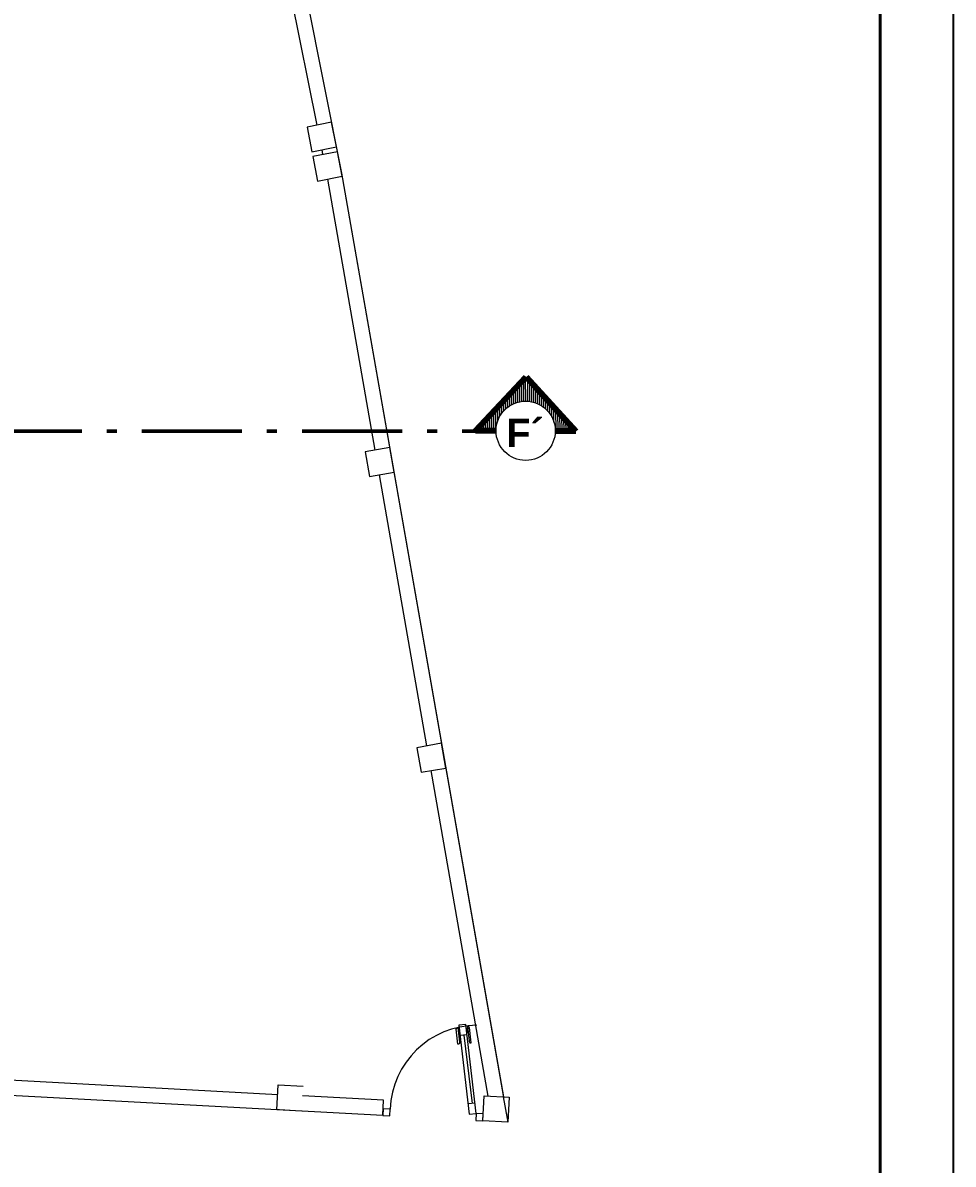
# Model space of a CAD drawing. Header units: metres. Extents: x 28 to 148, y 23 to 113.
# Drawn here: x 138.42 to 147.71, y 35.26 to 46.67 of the extents above; entities that cross this region are included whole.
import ezdxf
from ezdxf.enums import TextEntityAlignment as Align

# ---------------------------------------------------------------- set-up
doc = ezdxf.new("R2010")
doc.units = ezdxf.units.M
doc.set_wipeout_variables(frame=1)
doc.linetypes.add('1CORTE', pattern=[1.5, 1, -0.25, 0, -0.25])
doc.linetypes.add('ACAD_ISO04W100', pattern=[30, 24, -3, 0, -3])
for name, color, linetype, lineweight in [('1', 7, 'Continuous', 5), ('AA. Proyeccion Corte', 10, '1CORTE', 50), ('CORTE_EJE', 31, 'ACAD_ISO04W100', 80), ('GRAFO 0 BLANCO', 7, 'Continuous', 0), ('TEXTOS-SUBTITULO', 7, 'Continuous', 30)]:
    doc.layers.add(name, color=color, linetype=linetype, lineweight=lineweight)
doc.styles.add('TURBO_BASS', font='swisseb.ttf')

msp = doc.modelspace()

# ---------------------------------------------------------------- hatches: boundary and pattern name
at = {"layer": '1', "lineweight": 5}
h = msp.add_hatch(dxfattribs=at)
h.set_pattern_fill('_USER,_O', scale=0.02, angle=810, pattern_type=0)
h.set_pattern_definition([(90.373563, (294.556236, -13.776203), (0.019999575, 0.000130397), [])])
h.paths.add_polyline_path([(143.444, 42.885, -0.414214), (143.738, 42.587), (143.944, 42.586), (143.446, 43.131), (142.94, 42.592), (143.146, 42.591, -0.414214)])
h = msp.add_hatch(dxfattribs=at)
h.set_pattern_fill('_USER,_O', scale=0.02, angle=810, pattern_type=0)
h.set_pattern_definition([(90.373563, (294.556236, -13.776203), (0.019999575, 0.000130397), [])])
h.paths.add_polyline_path([(143.444, 42.885, -0.414214), (143.738, 42.587), (143.944, 42.586), (143.446, 43.131), (142.94, 42.592), (143.146, 42.591, -0.414214)])

# ---------------------------------------------------------------- linework, layer by layer
at = {"color": 7}
msp.add_lwpolyline([(27.712, 112.912), (147.712, 112.912), (147.712, 22.912), (27.712, 22.912), (27.712, 112.912)], dxfattribs=at)
at = {"layer": '1', "color": 7}
msp.add_circle((143.442, 42.591), 0.296, dxfattribs=at)
msp.add_circle((143.442, 42.591), 0.296, dxfattribs=at)
at = {"layer": 'AA. Proyeccion Corte', "color": 7}
msp.add_line((143.146, 42.586), (143.146, 42.586), dxfattribs=at)
msp.add_lwpolyline([(133.208, 42.586), (133.208, 42.586), (143.146, 42.586)], dxfattribs=at)
at = {"layer": 'CORTE_EJE', "color": 7, "linetype": 'ACAD_ISO04W100', "ltscale": 0.8}
msp.add_lwpolyline([(143.146, 42.591), (142.94, 42.592), (143.446, 43.131), (143.944, 42.586), (143.738, 42.587)], dxfattribs=at)
msp.add_lwpolyline([(143.146, 42.591), (142.94, 42.592), (143.446, 43.131), (143.944, 42.586), (143.738, 42.587)], dxfattribs=at)
at = {"layer": 'GRAFO 0 BLANCO', "linetype": 'Continuous'}
for p, q in [((142.856, 36.558), (142.788, 36.55)), ((142.826, 36.554), (142.906, 35.87)), ((142.015, 35.753), (142.023, 35.903)), ((142.936, 35.874), (142.867, 35.866))]:
    msp.add_line(p, q, dxfattribs=at)
at = {"layer": 'GRAFO 0 BLANCO', "color": 7, "linetype": 'Continuous'}
for points in [[(142.765, 36.462), (142.747, 36.613), (142.759, 36.628), (142.763, 36.629), (142.78, 36.484, -0.523954), (142.772, 36.462)], [(142.899, 36.477), (142.881, 36.629), (142.866, 36.641), (142.862, 36.64), (142.879, 36.496, 0.523954), (142.892, 36.476)]]:
    msp.add_lwpolyline(points, format="xyb", close=True, dxfattribs=at)
for points in [[(142.769, 36.614), (142.775, 36.567), (142.781, 36.568), (142.776, 36.614)], [(142.948, 35.771), (142.844, 36.661), (142.776, 36.653), (142.879, 35.763)], [(142.859, 36.624), (142.865, 36.578), (142.859, 36.577), (142.853, 36.623)], [(142.084, 35.746), (142.088, 35.815), (142.019, 35.819), (142.015, 35.75)]]:
    msp.add_lwpolyline(points, close=True, dxfattribs=at)
at = {"layer": 'GRAFO 0 BLANCO', "linetype": 'Continuous'}
msp.add_arc((142.959, 35.78), 0.872, 90.3611, 177.7118, dxfattribs=at)

# ---------------------------------------------------------------- texts
at = {"layer": 'TEXTOS-SUBTITULO', "style": 'TURBO_BASS'}
msp.add_text('F´', height=0.2831, rotation=360, dxfattribs=at).set_placement((143.436, 42.429), align=Align.CENTER)

# ---------------------------------------------------------------- next in the draw order: wipeouts: each hides what was drawn before it
at = {"linetype": 'Continuous'}
for points in [[(141.503, 45.673), (141.258, 45.624), (141.307, 45.379), (141.552, 45.428)], [(142.084, 42.424), (141.838, 42.381), (141.881, 42.135), (142.127, 42.178)], [(142.601, 39.469), (142.355, 39.425), (142.398, 39.179), (142.644, 39.222)], [(140.956, 35.809), (140.97, 36.058), (141.22, 36.045), (141.206, 35.795)], [(143.013, 35.697), (143.027, 35.947), (143.277, 35.934), (143.263, 35.684)]]:
    msp.add_wipeout(points, dxfattribs=at).dxf.layer = 'GRAFO 0 BLANCO'

# ---------------------------------------------------------------- next in the draw order: linework, layer by layer
at = {"layer": 'GRAFO 0 BLANCO', "linetype": 'Continuous'}
for p, q in [((140.818, 48.341), (141.356, 45.644)), ((141.979, 42.152), (142.453, 39.443)), ((142.496, 39.196), (143.065, 35.945)), ((142.015, 35.751), (90.68, 38.524)), ((140.965, 35.958), (137.969, 36.12)), ((142.023, 35.903), (141.214, 35.947)), ((143.263, 35.684), (143.263, 35.684)), ((143.263, 35.684), (143.263, 35.684)), ((143.263, 35.684), (143.263, 35.684)), ((143.263, 35.684), (143.263, 35.684)), ((143.263, 35.684), (143.263, 35.684))]:
    msp.add_line(p, q, dxfattribs=at)
at = {"layer": 'GRAFO 0 BLANCO', "color": 7, "linetype": 'Continuous'}
for points in [[(141.503, 45.673), (141.258, 45.624), (141.307, 45.379), (141.552, 45.428)], [(142.084, 42.424), (141.838, 42.381), (141.881, 42.135), (142.127, 42.178)], [(142.601, 39.469), (142.355, 39.425), (142.398, 39.179), (142.644, 39.222)], [(143.013, 35.697), (143.027, 35.947), (143.277, 35.934), (143.263, 35.684)], [(143.013, 35.698), (143.017, 35.767), (142.948, 35.771), (142.944, 35.701)]]:
    msp.add_lwpolyline(points, close=True, dxfattribs=at)
msp.add_lwpolyline([(141.206, 35.795), (140.956, 35.809), (140.97, 36.058), (141.22, 36.045)], dxfattribs=at)

# ---------------------------------------------------------------- next in the draw order: wipeouts: each hides what was drawn before it
at = {"linetype": 'Continuous'}
msp.add_wipeout([(141.562, 45.379), (141.316, 45.331), (141.364, 45.086), (141.61, 45.134)], dxfattribs=at).dxf.layer = 'GRAFO 0 BLANCO'

# ---------------------------------------------------------------- next in the draw order: linework, layer by layer
at = {"color": 7, "lineweight": 40}
msp.add_lwpolyline([(28.982, 111.893), (146.982, 111.893), (146.982, 26.787), (28.982, 26.787)], close=True, dxfattribs=at)
at = {"layer": 'GRAFO 0 BLANCO', "linetype": 'Continuous'}
for p, q in [((131.172, 97.453), (141.604, 45.165)), ((131.172, 97.453), (141.604, 45.165)), ((141.405, 45.399), (141.414, 45.35)), ((141.604, 45.165), (143.263, 35.684)), ((141.604, 45.165), (141.604, 45.165)), ((141.604, 45.165), (141.604, 45.165)), ((141.604, 45.165), (141.604, 45.165)), ((141.604, 45.165), (141.604, 45.165)), ((141.604, 45.165), (141.604, 45.165)), ((141.604, 45.165), (141.604, 45.165)), ((141.604, 45.165), (141.604, 45.165)), ((141.604, 45.165), (141.604, 45.165)), ((141.604, 45.165), (141.604, 45.165)), ((141.604, 45.165), (143.219, 35.937)), ((141.462, 45.105), (141.936, 42.398))]:
    msp.add_line(p, q, dxfattribs=at)
at = {"layer": 'GRAFO 0 BLANCO', "color": 7, "linetype": 'Continuous'}
msp.add_lwpolyline([(141.562, 45.379), (141.316, 45.331), (141.364, 45.086), (141.61, 45.134)], close=True, dxfattribs=at)

doc.saveas('drawing.dxf')
